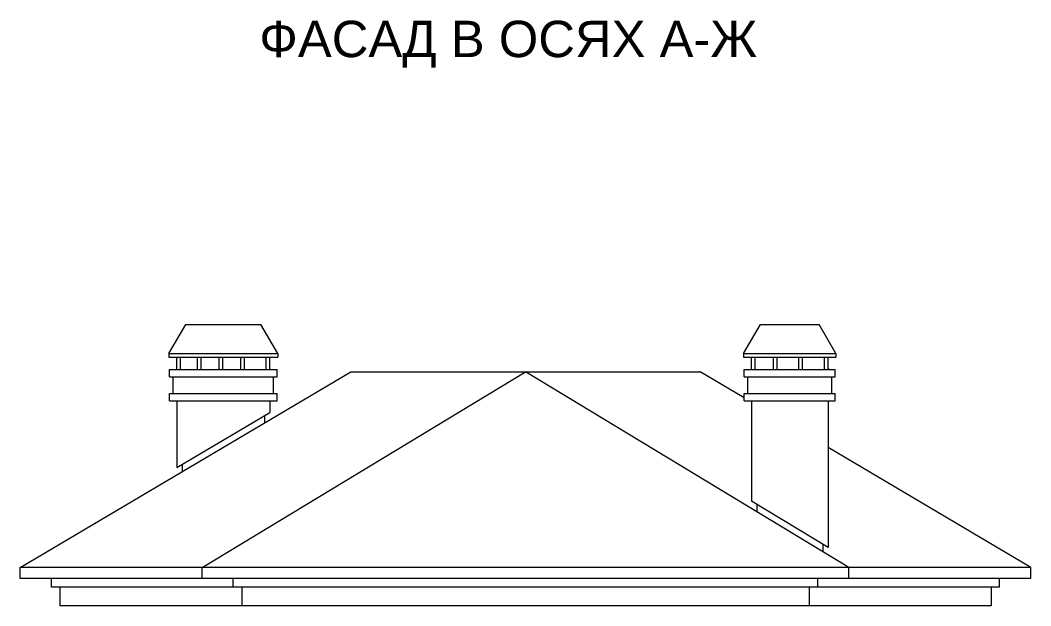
# Model space of a CAD drawing. Header units: millimetres. Extents: x 574812 to 785403, y 231698 to 285481.
# Drawn here: x 587819 to 601717, y 276683 to 284732 of the extents above; entities that cross this region are included whole.
import ezdxf
from ezdxf.enums import TextEntityAlignment as Align

# ---------------------------------------------------------------- set-up
doc = ezdxf.new("R2010")
doc.units = ezdxf.units.MM
doc.layers.add('WALL-outdoor', color=14, linetype='Continuous', lineweight=30)
doc.styles.add('style4', font='ARIAL.TTF', dxfattribs={"height": 200})

msp = doc.modelspace()

# ---------------------------------------------------------------- linework, layer by layer
at = {"layer": 'WALL-outdoor', "lineweight": 9}
for p, q in [((589864.5, 280151.6), (590095.5, 280551.6)), ((589864.5, 280151.6), (590095.5, 280551.6)), ((590095.5, 280551.6), (591129.3, 280551.6)), ((590740, 280551.6), (590890.4, 280551.6)), ((591360.2, 280151.6), (591129.3, 280551.6)), ((591360.2, 280151.6), (591129.3, 280551.6)), ((597766.7, 280151.6), (597997.7, 280551.6)), ((597766.7, 280151.6), (597997.7, 280551.6)), ((597997.7, 280551.6), (598805.3, 280551.6)), ((598066.4, 280551.6), (598566.4, 280551.6)), ((599036.2, 280151.6), (598805.3, 280551.6)), ((599036.2, 280151.6), (598805.3, 280551.6)), ((589864.5, 280151.6), (589864.5, 280101.6)), ((589864.5, 280151.6), (589864.5, 280101.6)), ((589864.5, 280151.6), (591360.2, 280151.6)), ((589864.5, 280101.6), (591360.2, 280101.6)), ((589972.1, 279931.6), (589972.1, 280101.6)), ((589972.1, 279931.6), (589972.1, 280101.6)), ((590022.1, 279931.6), (590022.1, 280101.6)), ((590022.1, 279931.6), (590022.1, 280101.6)), ((590256.1, 279931.6), (590256.1, 280101.6)), ((590256.1, 279931.6), (590256.1, 280101.6)), ((590256.1, 279931.6), (590256.1, 280101.6)), ((590256.1, 279931.6), (590256.1, 280101.6)), ((590306.1, 279931.6), (590306.1, 280101.6)), ((590306.1, 279931.6), (590306.1, 280101.6)), ((590306.1, 279931.6), (590306.1, 280101.6)), ((590306.1, 279931.6), (590306.1, 280101.6)), ((590509, 280151.6), (591121.3, 280151.6)), ((590509, 280101.6), (591121.3, 280101.6)), ((590554.9, 279931.6), (590554.9, 280101.6)), ((590554.9, 279931.6), (590554.9, 280101.6)), ((590554.9, 279931.6), (590554.9, 280101.6)), ((590554.9, 279931.6), (590554.9, 280101.6)), ((590604.9, 279931.6), (590604.9, 280101.6)), ((590604.9, 279931.6), (590604.9, 280101.6)), ((590604.9, 279931.6), (590604.9, 280101.6)), ((590604.9, 279931.6), (590604.9, 280101.6)), ((590853.1, 279931.6), (590853.1, 280101.6)), ((590853.1, 279931.6), (590853.1, 280101.6)), ((590853.8, 279931.6), (590853.8, 280101.6)), ((590853.8, 279931.6), (590853.8, 280101.6)), ((590853.8, 279931.6), (590853.8, 280101.6)), ((590903.1, 279931.6), (590903.1, 280101.6)), ((590903.1, 279931.6), (590903.1, 280101.6)), ((590903.8, 279931.6), (590903.8, 280101.6)), ((590903.8, 279931.6), (590903.8, 280101.6)), ((590903.8, 279931.6), (590903.8, 280101.6)), ((591202.6, 279931.6), (591202.6, 280101.6)), ((591202.6, 279931.6), (591202.6, 280101.6)), ((591252.6, 279931.6), (591252.6, 280101.6)), ((591252.6, 279931.6), (591252.6, 280101.6)), ((591360.2, 280151.6), (591360.2, 280101.6)), ((591360.2, 280151.6), (591360.2, 280101.6)), ((597766.7, 280151.6), (599036.2, 280151.6)), ((597766.7, 280151.6), (597766.7, 280101.6)), ((597766.7, 280151.6), (597766.7, 280101.6)), ((597766.7, 280101.6), (599036.2, 280101.6)), ((597835.4, 280151.6), (598797.3, 280151.6)), ((597835.4, 280101.6), (598797.3, 280101.6)), ((597874.4, 279931.6), (597874.4, 280101.6)), ((597874.4, 279931.6), (597874.4, 280101.6)), ((597924.4, 279931.6), (597924.4, 280101.6)), ((597924.4, 279931.6), (597924.4, 280101.6)), ((598180.2, 279931.6), (598180.2, 280101.6)), ((598180.2, 279931.6), (598180.2, 280101.6)), ((598180.2, 279931.6), (598180.2, 280101.6)), ((598180.2, 279931.6), (598180.2, 280101.6)), ((598230.2, 279931.6), (598230.2, 280101.6)), ((598230.2, 279931.6), (598230.2, 280101.6)), ((598230.2, 279931.6), (598230.2, 280101.6)), ((598230.2, 279931.6), (598230.2, 280101.6)), ((598529, 279931.6), (598529, 280101.6)), ((598529, 279931.6), (598529, 280101.6)), ((598579, 279931.6), (598579, 280101.6)), ((598579, 279931.6), (598579, 280101.6)), ((598878.6, 279931.6), (598878.6, 280101.6)), ((598878.6, 279931.6), (598878.6, 280101.6)), ((598928.6, 279931.6), (598928.6, 280101.6)), ((598928.6, 279931.6), (598928.6, 280101.6)), ((599036.2, 280151.6), (599036.2, 280101.6)), ((599036.2, 280151.6), (599036.2, 280101.6)), ((589872.1, 279831.6), (589872.1, 279931.6)), ((589872.1, 279831.6), (589872.1, 279931.6)), ((589872.1, 279931.6), (591352.6, 279931.6)), ((590516.7, 279931.6), (591113.7, 279931.6)), ((591352.6, 279831.6), (591352.6, 279931.6)), ((591352.6, 279831.6), (591352.6, 279931.6)), ((597774.4, 279931.6), (599028.6, 279931.6)), ((597774.4, 279831.6), (597774.4, 279931.6)), ((597774.4, 279831.6), (597774.4, 279931.6)), ((597843.1, 279931.6), (598789.7, 279931.6)), ((598946.1, 279931.6), (598928.6, 279946.5)), ((599028.6, 279831.6), (599028.6, 279931.6)), ((599028.6, 279831.6), (599028.6, 279931.6)), ((587818.8, 277209.7), (592367.8, 279898)), ((589872.1, 279831.6), (591352.6, 279831.6)), ((589922.1, 279601.6), (589922.1, 279831.6)), ((589922.1, 279601.6), (589922.1, 279831.6)), ((590318.9, 277209.7), (594767.7, 279898)), ((590516.7, 279831.6), (591113.7, 279831.6)), ((591302.6, 279601.6), (591302.6, 279831.6)), ((591302.6, 279601.6), (591302.6, 279831.6)), ((592367.8, 279898), (597167.7, 279898)), ((599216.6, 277209.7), (594767.7, 279898)), ((597774.4, 279539.5), (597167.7, 279898)), ((597774.4, 279831.6), (599028.6, 279831.6)), ((597824.4, 279601.6), (597824.4, 279831.6)), ((597824.4, 279601.6), (597824.4, 279831.6)), ((597843.1, 279831.6), (598789.7, 279831.6)), ((598978.6, 279601.6), (598978.6, 279831.6)), ((598978.6, 279601.6), (598978.6, 279831.6)), ((589872.1, 279501.6), (589872.1, 279601.6)), ((589872.1, 279501.6), (589872.1, 279601.6)), ((589872.1, 279601.6), (591352.6, 279601.6)), ((589872.1, 279501.6), (591352.6, 279501.6)), ((589972.2, 279501.6), (589972.2, 278583.3)), ((590516.7, 279601.6), (591113.7, 279601.6)), ((590516.7, 279501.6), (591113.7, 279501.6)), ((591252.6, 279501.6), (591252.6, 279340)), ((591352.6, 279501.6), (591352.6, 279601.6)), ((591352.6, 279501.6), (591352.6, 279601.6)), ((597774.4, 279601.6), (599028.6, 279601.6)), ((597774.4, 279501.6), (597774.4, 279601.6)), ((597774.4, 279501.6), (597774.4, 279601.6)), ((597774.4, 279501.6), (599028.6, 279501.6)), ((597843.1, 279601.6), (598789.7, 279601.6)), ((597843.1, 279501.6), (598789.7, 279501.6)), ((597874.4, 279501.6), (597874.4, 278121.8)), ((598928.6, 279501.6), (598928.6, 277484.7)), ((599028.6, 279501.6), (599028.6, 279601.6)), ((599028.6, 279501.6), (599028.6, 279601.6)), ((589972.2, 278583.3), (591252.6, 279340)), ((591179, 279296.5), (591179, 279195.5)), ((601716.7, 277209.7), (598928.6, 278857.4)), ((590045.8, 278626.8), (590045.8, 278525.7)), ((598928.6, 277484.7), (597874.4, 278121.8)), ((597948, 278077.3), (597948, 277976.2)), ((598855, 277529.2), (598855, 277428.2)), ((587818.8, 277059.7), (587818.8, 277209.7)), ((601716.7, 277209.7), (587818.8, 277209.7)), ((590318.9, 277059.7), (590318.9, 277209.7)), ((599216.6, 277059.7), (599216.6, 277209.7)), ((601716.7, 277059.7), (601716.7, 277209.7)), ((601716.7, 277059.7), (587818.8, 277059.7)), ((588247.6, 276939.7), (588247.6, 277059.7)), ((590747.7, 276939.7), (590747.7, 277059.7)), ((598787.7, 276939.7), (598787.7, 277059.7)), ((601287.9, 276939.7), (601287.9, 277059.7)), ((601287.9, 276939.7), (588247.6, 276939.7)), ((588364.8, 276939.7), (588364.8, 276683.1)), ((590864.9, 276939.7), (590864.9, 276683.1)), ((598670.6, 276939.7), (598670.6, 276683.1)), ((601170.7, 276939.7), (601170.7, 276683.1)), ((601170.7, 276683.1), (588364.8, 276683.1))]:
    msp.add_line(p, q, dxfattribs=at)

# ---------------------------------------------------------------- texts
at = {"style": 'style4'}
msp.add_text('ФАСАД В ОСЯХ А-Ж', height=500, dxfattribs=at).set_placement((594530.9, 284474.9), align=Align.MIDDLE_CENTER)

doc.saveas('drawing.dxf')
